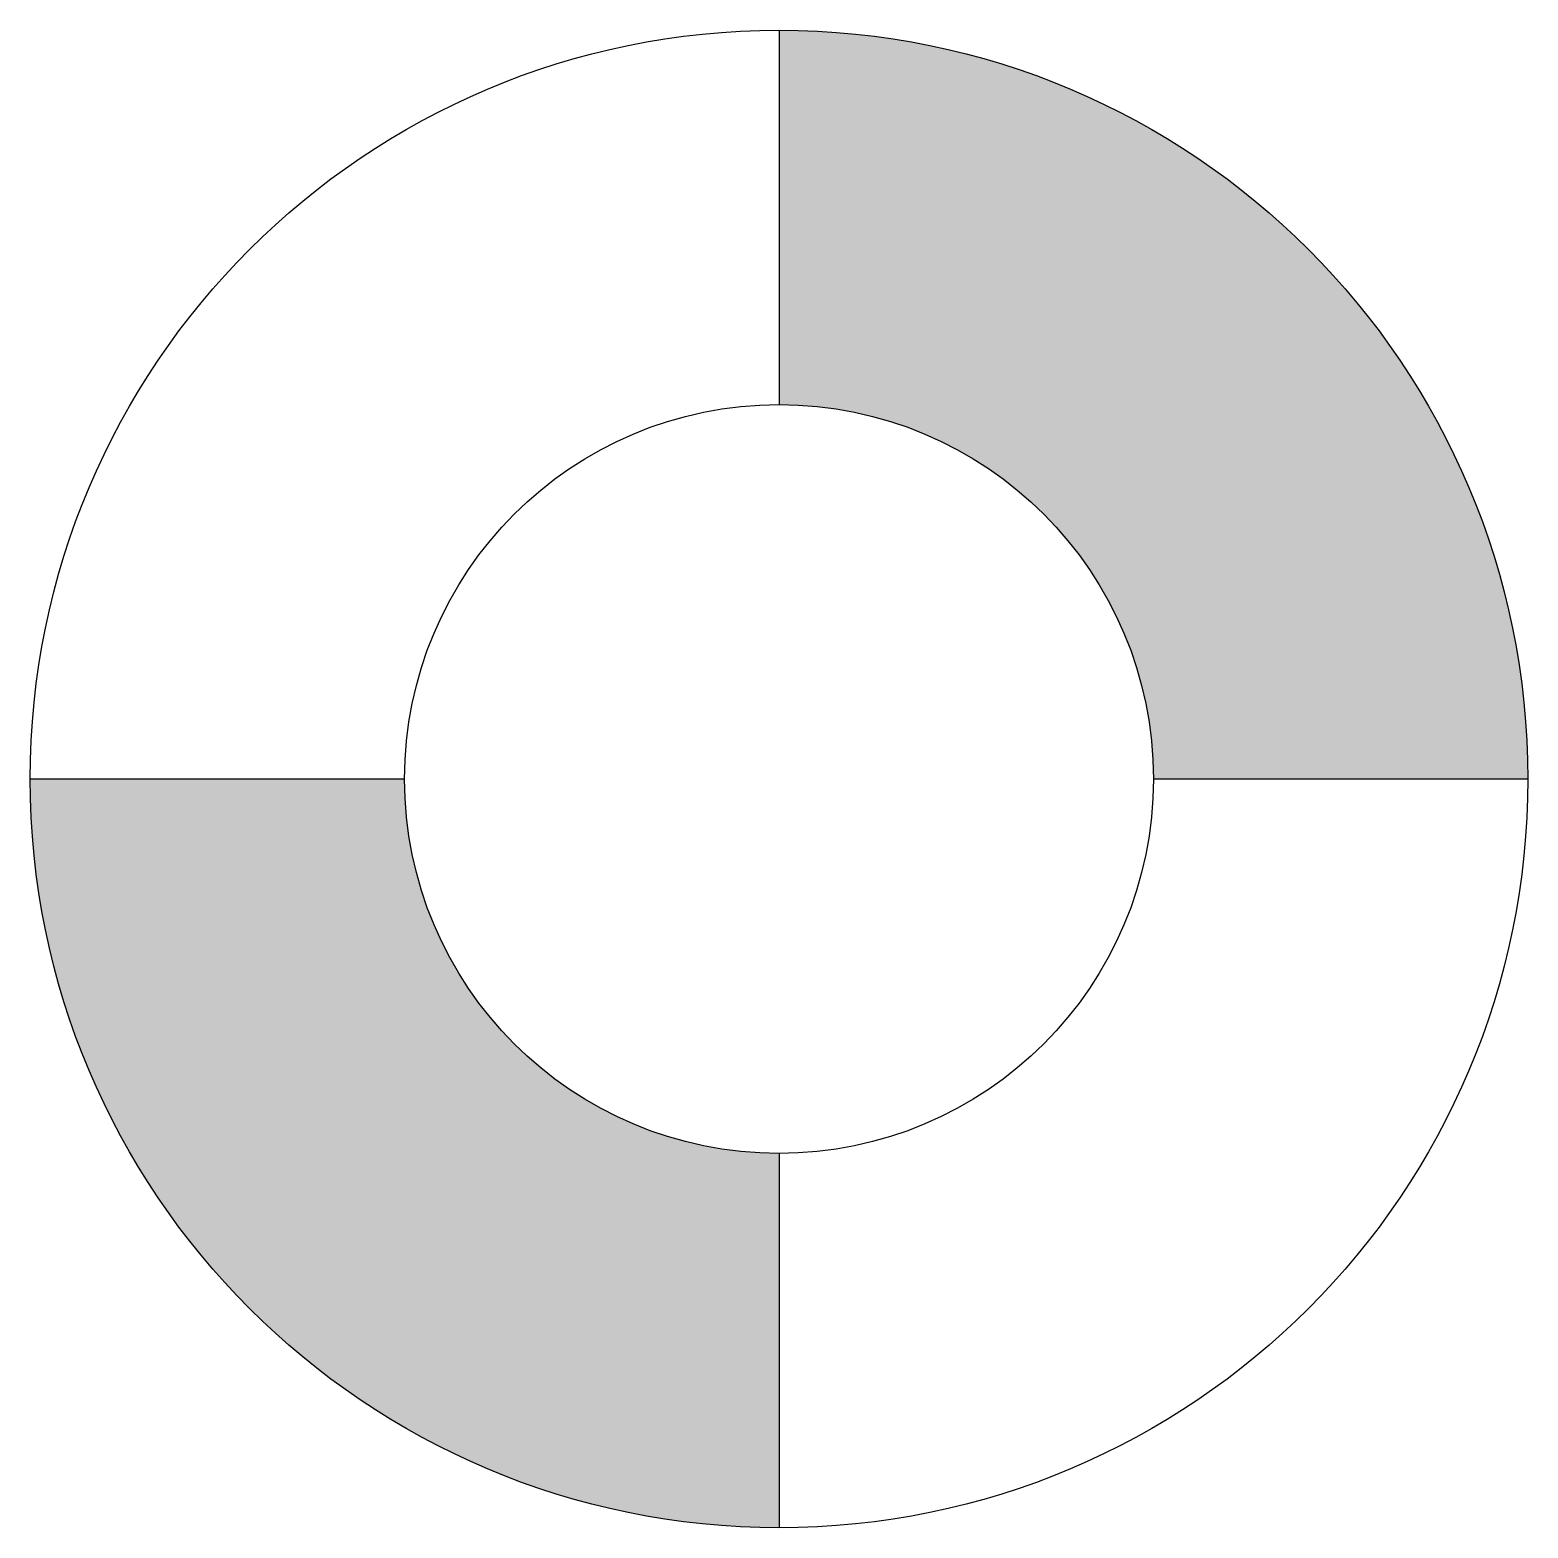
# Model space of a CAD drawing. Extents: x -12 to 12, y -12 to 12.
import ezdxf

# ---------------------------------------------------------------- set-up
doc = ezdxf.new("R2010")
doc.units = 0
doc.layers.add('pt_layer ... BM', color=178, linetype='Continuous', lineweight=5, true_color=0x000000)

msp = doc.modelspace()

# ---------------------------------------------------------------- hatches: boundary and pattern name
at = {"layer": 'pt_layer ... BM', "linetype": 'ByBlock', "lineweight": -2}
h = msp.add_hatch(color=0, dxfattribs=at)
edge = h.paths.add_edge_path(flags=0)
edge.add_line((12, 0), (6, 0))
edge.add_arc((0, 0), 6, 0, 90)
edge.add_line((0, 6), (0, 12))
edge.add_arc((0, 0), 12, 0, 90, ccw=False)
edge = h.paths.add_edge_path(flags=0)
edge.add_line((-6, 0), (-12, 0))
edge.add_arc((0, 0), 12, 180, 270)
edge.add_line((0, -12), (0, -6))
edge.add_arc((0, 0), 6, 180, 270, ccw=False)

# ---------------------------------------------------------------- linework, layer by layer
at = {"layer": 'pt_layer ... BM', "color": 0, "linetype": 'ByBlock', "lineweight": -2}
for p, q in [((0, 12), (0, 6)), ((-6, 0), (-12, 0)), ((12, 0), (6, 0)), ((0, -6), (0, -12))]:
    msp.add_line(p, q, dxfattribs=at)
for radius in [12, 6]:
    msp.add_circle((0, 0), radius, dxfattribs=at)

doc.saveas('drawing.dxf')
